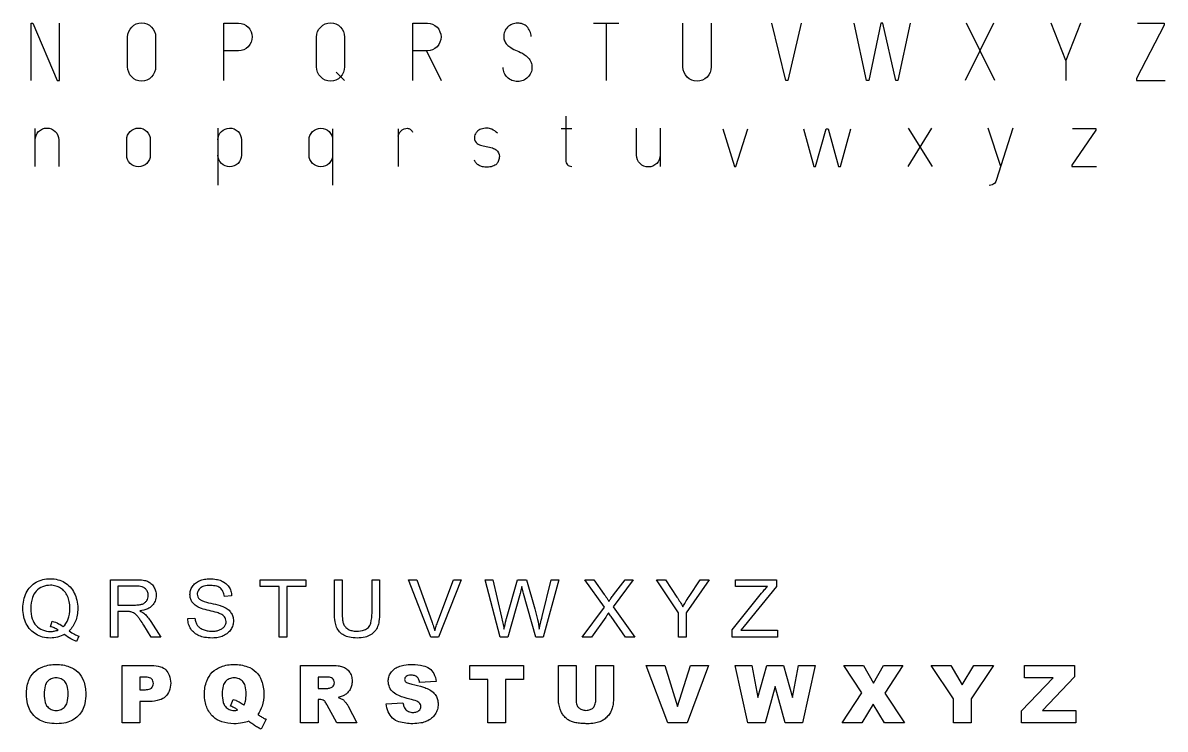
# Model space of a CAD drawing. Header units: millimetres. Extents: x 13 to 262, y -21 to 99.
# Drawn here: x 142.3 to 261.8, y 14 to 87.9 of the extents above; entities that cross this region are included whole.
import ezdxf

# ---------------------------------------------------------------- set-up
doc = ezdxf.new("R2010")
doc.units = ezdxf.units.MM

msp = doc.modelspace()

# ---------------------------------------------------------------- linework, layer by layer
for points in [[(143.21, 81.89), (143.2, 87.89), (143.38, 87.89), (145.93, 81.89), (146.16, 81.89), (146.16, 87.89)], [(202.04, 87.89), (204.68, 87.89)], [(203.36, 87.89), (203.36, 81.89)], [(223.76, 87.89), (222.34, 81.89), (222.13, 81.89), (220.69, 87.89)], [(235.16, 87.89), (233.87, 81.89), (233.65, 81.89), (232.28, 87.89), (232.08, 87.89), (230.81, 81.89), (230.58, 81.89), (229.28, 87.89)], [(243.86, 87.89), (240.92, 81.89)], [(243.99, 81.89), (241.03, 87.89)], [(251.42, 84), (249.91, 87.89)], [(252.96, 87.89), (251.42, 84), (251.42, 81.89)], [(258.94, 87.89), (261.72, 87.89), (261.72, 87.67), (258.83, 82.11), (258.83, 81.89), (261.82, 81.89)], [(184.56, 85), (186.08, 81.89)], [(175.12, 82.77), (175.99, 81.89)], [(143.63, 72.89), (143.63, 76.86)], [(162.74, 76.89), (162.74, 70.94)], [(174.74, 76.84), (174.74, 70.92)], [(181.59, 76.85), (181.59, 72.89)], [(198.65, 76.87), (199.77, 76.87)], [(208.99, 76.89), (208.99, 72.89)], [(215.55, 76.82), (216.76, 72.89), (216.92, 72.89), (218.16, 76.82)], [(223.99, 76.84), (225.07, 72.89), (225.24, 72.89), (226.37, 76.84), (226.57, 76.84), (227.67, 72.89), (227.87, 72.89), (228.96, 76.84)], [(237.39, 76.91), (234.9, 72.89)], [(237.49, 72.89), (234.96, 76.91)], [(244.63, 72.89), (243.32, 76.91)], [(252.13, 76.86), (254.57, 76.86), (254.57, 76.7), (252.06, 73.03), (252.06, 72.89), (254.64, 72.89)]]:
    msp.add_lwpolyline(points)
for points in [[(153.3, 83.32), (153.3, 86.44, -0.196991), (153.73, 87.49, -0.200835), (154.76, 87.93, -0.200835), (155.8, 87.49, -0.196991), (156.23, 86.44), (156.23, 83.32, -0.196991), (155.8, 82.26, -0.200835), (154.76, 81.83, -0.200835), (153.73, 82.26, -0.196991), (153.3, 83.32)], [(163.37, 81.89), (163.37, 87.89), (164.91, 87.89, -0.200835), (165.91, 87.47, -0.196991), (166.33, 86.45, -0.196991), (165.91, 85.42, -0.200835), (164.91, 85), (163.37, 85)], [(173.06, 83.32), (173.06, 86.44, -0.196991), (173.49, 87.49, -0.200835), (174.53, 87.93, -0.200835), (175.56, 87.49, -0.196991), (175.99, 86.44), (175.99, 83.32, -0.196991), (175.56, 82.26, -0.200835), (174.53, 81.83, -0.200835), (173.49, 82.26, -0.196991), (173.06, 83.32)], [(183.12, 81.89), (183.12, 87.89), (184.66, 87.89, -0.200835), (185.66, 87.47, -0.196991), (186.08, 86.45, -0.196991), (185.66, 85.42, -0.200835), (184.66, 85), (183.12, 85)], [(195.52, 86.48, 0.081951), (195.37, 87.06, 0.087724), (195.07, 87.53, 0.093239), (194.63, 87.8, 0.089117), (194.1, 87.89, 0.095434), (193.52, 87.78, 0.096079), (193.04, 87.47, 0.09928), (192.74, 87.02, 0.095275), (192.64, 86.47, 0.099848), (192.72, 86.04, 0.090545), (192.98, 85.64, 0.065634), (193.37, 85.33, 0.044077), (194.03, 85, -0.047109), (194.76, 84.63, -0.068237), (195.2, 84.26, -0.089603), (195.49, 83.79, -0.093846), (195.59, 83.26, -0.099204), (195.48, 82.7, -0.102131), (195.16, 82.23, -0.097878), (194.66, 81.9, -0.099518), (194.09, 81.79, -0.097948), (193.5, 81.9, -0.097452), (193, 82.23, -0.102664), (192.69, 82.69, -0.097833), (192.58, 83.26)], [(214.34, 87.89), (214.34, 83.31, -0.196991), (213.9, 82.25, -0.200835), (212.86, 81.81, -0.200835), (211.82, 82.25, -0.196991), (211.38, 83.31), (211.38, 87.89)], [(199.14, 78.16), (199.14, 73.54, 0.082562), (199.18, 73.26, 0.111391), (199.3, 73.08, 0.106519), (199.48, 72.96, 0.074742), (199.77, 72.89)], [(143.63, 75.68, -0.414214), (144.86, 76.91, -0.414214), (146.09, 75.68), (146.09, 72.89)], [(153.2, 75.68, -0.413928), (154.44, 76.91, -0.414214), (155.67, 75.68), (155.67, 74.09, -0.414784), (154.43, 72.86, -0.415069), (153.2, 74.09), (153.2, 75.68)], [(162.74, 75.68, -0.413928), (163.97, 76.91, -0.414214), (165.21, 75.68), (165.21, 74.09, -0.414784), (163.97, 72.86, -0.415069), (162.74, 74.09)], [(174.74, 74.08, -0.414214), (173.51, 72.85, -0.414214), (172.28, 74.08), (172.28, 75.67, -0.414499), (173.51, 76.9, -0.414499), (174.74, 75.67)], [(181.59, 76.08, -0.056491), (181.77, 76.46, -0.077347), (181.97, 76.69, -0.090515), (182.23, 76.83, -0.083373), (182.55, 76.89, -0.153943), (182.86, 76.79, -0.128461), (183.11, 76.49)], [(191.97, 76.38, 0.08533), (191.39, 76.79, 0.113452), (190.87, 76.91, 0.090468), (190.26, 76.8, 0.111024), (189.84, 76.52, 0.09107), (189.63, 76.22, 0.104148), (189.57, 75.9, 0.237883), (189.87, 75.29, 0.080942), (190.21, 75.12, 0.049379), (190.8, 74.99, -0.049424), (191.46, 74.83, -0.080221), (191.84, 74.63, -0.233735), (192.18, 73.94, -0.086692), (192.1, 73.51, -0.094873), (191.9, 73.16, -0.097622), (191.47, 72.91, -0.084354), (190.91, 72.82, -0.053184), (190.41, 72.87, -0.072745), (190.06, 73, -0.086944), (189.77, 73.23, -0.083307), (189.57, 73.55)], [(208.99, 74.07, -0.415072), (207.77, 72.84, -0.415072), (206.54, 74.07), (206.54, 76.89)], [(245.9, 76.91), (244.16, 71.42, -0.078125), (244.05, 71.21, -0.086713), (243.9, 71.06, -0.07711), (243.71, 70.96, -0.058294), (243.43, 70.91)]]:
    msp.add_lwpolyline(points, format="xyb")
for points in [[(147.17, 24.28, 0.025836), (147.74, 23.93, 0.034818), (148.19, 23.73), (147.96, 23.17, -0.043257), (147.34, 23.46, -0.03637), (146.67, 23.91, -0.06549), (145.98, 23.64, -0.061977), (145.19, 23.54, -0.06507), (144.41, 23.64, -0.068869), (143.72, 23.93, -0.072347), (143.14, 24.4, -0.069793), (142.69, 25.04, -0.061389), (142.43, 25.77, -0.054654), (142.34, 26.64, -0.054856), (142.43, 27.51, -0.060057), (142.7, 28.26, -0.071614), (143.14, 28.91, -0.076284), (143.72, 29.37, -0.067186), (144.42, 29.65, -0.062617), (145.21, 29.75, -0.064859), (146.01, 29.64, -0.069545), (146.71, 29.35, -0.074031), (147.29, 28.88, -0.072261), (147.72, 28.25, -0.061284), (147.98, 27.51, -0.054178), (148.08, 26.64, -0.041809), (148.01, 25.92, -0.048891), (147.85, 25.31, -0.110167), (147.17, 24.28)], [(145.42, 25.3, -0.048834), (146.08, 25.04, -0.059667), (146.56, 24.73, 0.120988), (147.05, 25.46, 0.08763), (147.26, 26.64, 0.048459), (147.19, 27.36, 0.059153), (147.01, 27.92, 0.07163), (146.7, 28.41, 0.075931), (146.28, 28.76, 0.073022), (145.79, 28.98, 0.069179), (145.22, 29.06, 0.098421), (144.4, 28.9, 0.10375), (143.74, 28.45, 0.114491), (143.34, 27.78, 0.078219), (143.16, 26.64, 0.077851), (143.33, 25.54, 0.108884), (143.73, 24.84, 0.106093), (144.39, 24.39, 0.100304), (145.22, 24.22, 0.049143), (145.63, 24.26, 0.051178), (146.02, 24.38, 0.040724), (145.63, 24.59, 0.042466), (145.23, 24.72), (145.42, 25.3)], [(151.49, 23.64), (151.49, 29.64), (154.15, 29.64, -0.03337), (154.94, 29.59, -0.060146), (155.37, 29.48, -0.08543), (155.73, 29.26, -0.079407), (156.03, 28.91, -0.06972), (156.22, 28.48, -0.06743), (156.28, 28, -0.091924), (156.17, 27.41, -0.097784), (155.87, 26.93, -0.101136), (155.4, 26.6, -0.068728), (154.59, 26.37, -0.027479), (154.9, 26.2, -0.043774), (155.07, 26.07, -0.034548), (155.39, 25.73, -0.028534), (155.73, 25.27), (156.77, 23.64), (155.77, 23.64), (154.98, 24.89, 0.008489), (154.62, 25.42, 0.014979), (154.41, 25.72, 0.031136), (154.17, 25.99, 0.053449), (154, 26.12, 0.040027), (153.82, 26.22, 0.044386), (153.64, 26.28, 0.03609), (153.51, 26.3, 0.016182), (153.2, 26.31), (152.28, 26.31), (152.28, 23.64), (151.49, 23.64)], [(152.28, 26.99), (153.99, 26.99, 0.032283), (154.52, 27.03, 0.05417), (154.84, 27.1, 0.075161), (155.11, 27.26, 0.084458), (155.3, 27.46, 0.070508), (155.42, 27.72, 0.071944), (155.46, 28, 0.104939), (155.38, 28.39, 0.107923), (155.15, 28.7, 0.114169), (154.81, 28.89, 0.068711), (154.18, 28.98), (152.28, 28.98), (152.28, 26.99)], [(159.59, 25.57), (160.34, 25.63, 0.050657), (160.43, 25.2, 0.06626), (160.58, 24.89, 0.078504), (160.81, 24.65, 0.060534), (161.19, 24.43, 0.054369), (161.61, 24.3, 0.047244), (162.11, 24.25, 0.041725), (162.56, 24.29, 0.050924), (162.91, 24.39, 0.062563), (163.23, 24.56, 0.081929), (163.43, 24.75, 0.076396), (163.56, 25.01, 0.080612), (163.6, 25.27, 0.080612), (163.55, 25.54, 0.086049), (163.43, 25.76, 0.083282), (163.24, 25.94, 0.054858), (162.89, 26.12, 0.026533), (162.65, 26.2, 0.008077), (161.83, 26.41, -0.019086), (161.01, 26.64, -0.043458), (160.67, 26.78, -0.057898), (160.28, 27.05, -0.071681), (160.02, 27.34, -0.071273), (159.87, 27.69, -0.068053), (159.82, 28.09, -0.073995), (159.88, 28.52, -0.07145), (160.07, 28.94, -0.080349), (160.38, 29.28, -0.070673), (160.83, 29.54, -0.052066), (161.33, 29.69, -0.045976), (161.93, 29.74, -0.045685), (162.58, 29.68, -0.055383), (163.1, 29.53, -0.070564), (163.56, 29.25, -0.078561), (163.89, 28.9, -0.069873), (164.1, 28.46, -0.065947), (164.18, 27.95), (163.42, 27.89, 0.086378), (163.27, 28.41, 0.10897), (163, 28.75, 0.105032), (162.62, 28.95, 0.067993), (161.96, 29.04, 0.06201), (161.27, 28.96, 0.107542), (160.91, 28.78, 0.105283), (160.66, 28.48, 0.119683), (160.58, 28.14, 0.103673), (160.64, 27.85, 0.107329), (160.81, 27.61, 0.098696), (161.07, 27.46, 0.030072), (162.01, 27.18, -0.014675), (162.97, 26.94, -0.036997), (163.34, 26.8, -0.059807), (163.82, 26.51, -0.077506), (164.11, 26.19, -0.077752), (164.3, 25.8, -0.071439), (164.36, 25.34, -0.073723), (164.3, 24.88, -0.069599), (164.09, 24.43, -0.074847), (163.77, 24.07, -0.066058), (163.3, 23.77, -0.05716), (162.77, 23.6, -0.049901), (162.14, 23.54, -0.043011), (161.34, 23.61, -0.058529), (160.78, 23.78, -0.070391), (160.28, 24.08, -0.073934), (159.91, 24.49, -0.070577), (159.68, 24.99, -0.066857), (159.59, 25.57)], [(178.86, 29.64), (179.65, 29.64), (179.65, 26.17, -0.035389), (179.59, 25.28, -0.056479), (179.45, 24.74, -0.085081), (179.17, 24.27, -0.076355), (178.71, 23.87, -0.081343), (178.15, 23.64, -0.058205), (177.31, 23.54, -0.051958), (176.49, 23.62, -0.072382), (175.93, 23.83, -0.08385), (175.47, 24.19, -0.086127), (175.16, 24.67, -0.060623), (175.01, 25.23, -0.037772), (174.93, 26.17), (174.93, 29.64), (175.73, 29.64), (175.73, 26.18, 0.03088), (175.78, 25.41, 0.060998), (175.87, 25.02, 0.085167), (176.07, 24.7, 0.083329), (176.37, 24.46, 0.07157), (176.74, 24.31, 0.056847), (177.24, 24.25, 0.077132), (178.06, 24.38, 0.128039), (178.49, 24.65, 0.129263), (178.73, 25.1, 0.059895), (178.86, 26.18), (178.86, 29.64)], [(185.02, 23.64), (182.69, 29.64), (183.55, 29.64), (185.11, 25.28, -0.008636), (185.29, 24.76, -0.010109), (185.43, 24.3, -0.010475), (185.58, 24.79, -0.010194), (185.75, 25.28), (187.37, 29.64), (188.18, 29.64), (185.83, 23.64), (185.02, 23.64)], [(192.27, 23.64), (190.68, 29.64), (191.49, 29.64), (192.41, 25.71, -0.007561), (192.54, 25.09, -0.00776), (192.66, 24.48, -0.001239), (192.89, 25.44, -0.008014), (192.93, 25.59), (194.07, 29.64), (195.03, 29.64), (195.89, 26.6, -0.015641), (196.18, 25.47, -0.018295), (196.36, 24.48, -0.006547), (196.48, 25.05, -0.005003), (196.66, 25.79), (197.6, 29.64), (198.39, 29.64), (196.75, 23.64), (195.98, 23.64), (194.72, 28.21, -0.002589), (194.56, 28.79, -0.011493), (194.53, 28.92, -0.005269), (194.43, 28.5, -0.007399), (194.36, 28.21), (193.08, 23.64), (192.27, 23.64)], [(200.85, 23.64), (203.17, 26.77), (201.13, 29.64), (202.07, 29.64), (203.16, 28.1, -0.009185), (203.49, 27.62, -0.018295), (203.64, 27.37, -0.014386), (203.85, 27.69, -0.012288), (204.12, 28.05), (205.33, 29.64), (206.19, 29.64), (204.08, 26.81), (206.35, 23.64), (205.37, 23.64), (203.86, 25.78, -0.006176), (203.74, 25.97, -0.005406), (203.6, 26.18, -0.004292), (203.4, 25.86, -0.011), (203.31, 25.73), (201.81, 23.64), (200.85, 23.64)], [(210.92, 23.64), (210.92, 26.18), (208.61, 29.64), (209.57, 29.64), (210.76, 27.83, -0.007989), (211.08, 27.32, -0.008308), (211.37, 26.82, -0.00809), (211.64, 27.28, -0.006237), (212.02, 27.88), (213.18, 29.64), (214.11, 29.64), (211.71, 26.18), (211.71, 23.64), (210.92, 23.64)], [(216.52, 23.64), (216.52, 24.38), (219.6, 28.22, -0.010819), (219.93, 28.62, -0.013422), (220.22, 28.93), (216.87, 28.93), (216.87, 29.64), (221.17, 29.64), (221.17, 28.93), (217.8, 24.77), (217.43, 24.35), (221.27, 24.35), (221.27, 23.64), (216.52, 23.64)], [(142.71, 17.67, -0.086109), (142.94, 19.04, -0.110903), (143.53, 19.96, -0.110615), (144.44, 20.54, -0.086396), (145.81, 20.78, -0.084209), (147.2, 20.54, -0.112173), (148.11, 19.97, -0.111691), (148.69, 19.07, -0.086604), (148.92, 17.72, -0.050872), (148.82, 16.69, -0.070596), (148.57, 15.99, -0.072771), (148.14, 15.4, -0.071628), (147.54, 14.95, -0.072429), (146.85, 14.68, -0.055048), (145.88, 14.57, -0.04751), (144.89, 14.67, -0.065444), (144.2, 14.9, -0.076735), (143.61, 15.3, -0.069417), (143.12, 15.92, -0.075586), (142.83, 16.65, -0.058), (142.71, 17.67)], [(152.71, 20.68), (155.79, 20.68, -0.077109), (156.74, 20.53, -0.114662), (157.3, 20.2, -0.11464), (157.65, 19.65, -0.088688), (157.8, 18.83, -0.092393), (157.64, 17.99, -0.113384), (157.25, 17.41, -0.114603), (156.64, 17.06, -0.074633), (155.58, 16.9), (154.57, 16.9), (154.57, 14.68), (152.71, 14.68), (152.71, 20.68)], [(166.9, 15.55, 0.004691), (167.25, 15.31, 0.016182), (167.35, 15.25, 0.015364), (167.51, 15.16, 0.009539), (167.78, 15.04), (167.26, 14, -0.019617), (166.88, 14.2, -0.018339), (166.49, 14.45, -0.008918), (166.12, 14.71, -0.020498), (165.96, 14.84, -0.059502), (165.33, 14.65, -0.042821), (164.42, 14.57, -0.079895), (163.14, 14.78, -0.104066), (162.27, 15.29, -0.058045), (161.86, 15.75, -0.057311), (161.57, 16.3, -0.051227), (161.4, 16.9, -0.042627), (161.33, 17.65, -0.085285), (161.57, 19.04, -0.111098), (162.15, 19.95, -0.110989), (163.07, 20.54, -0.086652), (164.43, 20.78, -0.083949), (165.83, 20.54, -0.11179), (166.74, 19.98, -0.113513), (167.31, 19.07, -0.085426), (167.55, 17.68, -0.074764), (167.36, 16.42, -0.097463), (166.9, 15.55)], [(171.37, 14.68), (171.37, 20.68), (174.46, 20.68, -0.027928), (175.31, 20.63, -0.050527), (175.77, 20.53, -0.082432), (176.18, 20.32, -0.08057), (176.5, 19.98, -0.083192), (176.7, 19.56, -0.069967), (176.78, 19.01, -0.061601), (176.72, 18.53, -0.072882), (176.56, 18.15, -0.063006), (176.31, 17.82, -0.060512), (175.98, 17.56, -0.04833), (175.73, 17.44, -0.031479), (175.33, 17.32, -0.025841), (175.65, 17.19, -0.048598), (175.81, 17.1, -0.048769), (175.91, 17.02, -0.019798), (176.11, 16.78, -0.017507), (176.29, 16.54, -0.037339), (176.37, 16.41), (177.27, 14.68), (175.17, 14.68), (174.18, 16.51, 0.035358), (173.97, 16.85, 0.079559), (173.85, 16.97, 0.077498), (173.63, 17.07, 0.074445), (173.39, 17.11), (173.23, 17.11), (173.23, 14.68), (171.37, 14.68)], [(180.33, 16.66), (182.1, 16.77, 0.052468), (182.2, 16.36, 0.080504), (182.33, 16.12, 0.122011), (182.67, 15.85, 0.105056), (183.15, 15.75, 0.073457), (183.53, 15.81, 0.105402), (183.76, 15.94, 0.098401), (183.92, 16.15, 0.116434), (183.98, 16.37, 0.114439), (183.93, 16.58, 0.095844), (183.77, 16.79, 0.095696), (183.54, 16.92, 0.033725), (182.82, 17.14, -0.043896), (181.65, 17.51, -0.080585), (181.08, 17.86, -0.108332), (180.7, 18.38, -0.106592), (180.56, 19.02, -0.074183), (180.62, 19.46, -0.070162), (180.82, 19.89, -0.079168), (181.15, 20.25, -0.066491), (181.63, 20.54, -0.06376), (182.19, 20.7, -0.039847), (183.11, 20.78, -0.060217), (184.22, 20.64, -0.095205), (184.86, 20.35, -0.118248), (185.32, 19.83, -0.091569), (185.58, 18.99), (183.83, 18.89, 0.073529), (183.71, 19.26, 0.105746), (183.54, 19.48, 0.101163), (183.3, 19.61, 0.072993), (182.92, 19.66, 0.069687), (182.62, 19.62, 0.106954), (182.44, 19.52, 0.105969), (182.31, 19.37, 0.11518), (182.27, 19.19, 0.121217), (182.31, 19.06, 0.096465), (182.41, 18.93, 0.099047), (182.56, 18.84, 0.034003), (183.03, 18.71, -0.021154), (184.23, 18.4, -0.044836), (184.77, 18.18, -0.061865), (185.25, 17.86, -0.07967), (185.54, 17.52, -0.070363), (185.71, 17.1, -0.066466), (185.78, 16.63, -0.072993), (185.7, 16.07, -0.072313), (185.46, 15.56, -0.074553), (185.08, 15.14, -0.069118), (184.57, 14.82, -0.060021), (183.98, 14.65, -0.042805), (183.12, 14.57, -0.067891), (181.67, 14.77, -0.129276), (181, 15.16, -0.09186), (180.55, 15.82, -0.083596), (180.33, 16.66)], [(202.26, 20.68), (204.11, 20.68), (204.11, 17.1, -0.041311), (204.07, 16.57, -0.043676), (203.94, 16.09, -0.056693), (203.73, 15.65, -0.056092), (203.42, 15.26, -0.04907), (203.04, 14.95, -0.05914), (202.68, 14.77, -0.049664), (202.13, 14.63, -0.037587), (201.38, 14.57, -0.016005), (200.95, 14.59, -0.013388), (200.43, 14.63, -0.03942), (199.92, 14.73, -0.0524), (199.56, 14.87, -0.049135), (199.24, 15.09, -0.0435), (198.93, 15.39, -0.047541), (198.68, 15.75, -0.056608), (198.53, 16.08, -0.030933), (198.4, 16.66, -0.041965), (198.36, 17.1), (198.36, 20.68), (200.21, 20.68), (200.21, 17.01, 0.085027), (200.29, 16.55, 0.110088), (200.48, 16.25, 0.109922), (200.79, 16.05, 0.087086), (201.24, 15.97, 0.086751), (201.68, 16.05, 0.110259), (201.99, 16.24, 0.113121), (202.18, 16.55, 0.085797), (202.26, 17.01), (202.26, 20.68)], [(144.56, 17.66, 0.062985), (144.67, 16.79, 0.113025), (144.9, 16.36, 0.114492), (145.29, 16.07, 0.102112), (145.82, 15.96, 0.099812), (146.36, 16.07, 0.118798), (146.74, 16.35, 0.117906), (146.96, 16.78, 0.057673), (147.07, 17.74, 0.067926), (146.96, 18.55, 0.113669), (146.73, 18.98, 0.11455), (146.34, 19.26, 0.10076), (145.8, 19.37, 0.104192), (145.29, 19.27, 0.112408), (144.9, 18.98, 0.11418), (144.67, 18.54, 0.063341), (144.56, 17.66)], [(154.57, 18.12), (155.02, 18.12, 0.060036), (155.54, 18.18, 0.116546), (155.78, 18.3, 0.10808), (155.94, 18.52, 0.106737), (155.99, 18.78, 0.093924), (155.94, 19.04, 0.097691), (155.81, 19.26, 0.134814), (155.59, 19.39, 0.067766), (155.1, 19.46), (154.57, 19.46), (154.57, 18.12)], [(165.47, 16.5, 0.081146), (165.62, 16.92, 0.046057), (165.7, 17.69, 0.064108), (165.58, 18.55, 0.116017), (165.36, 18.98, 0.116107), (164.97, 19.26, 0.099414), (164.43, 19.37, 0.104617), (163.92, 19.27, 0.110483), (163.53, 18.98, 0.111271), (163.3, 18.54, 0.067712), (163.19, 17.74, 0.059742), (163.3, 16.8, 0.116297), (163.52, 16.36, 0.116008), (163.91, 16.07, 0.102112), (164.44, 15.96, 0.025776), (164.63, 15.97, 0.028258), (164.8, 16, 0.060981), (164.54, 16.19, 0.03622), (164.06, 16.42), (164.35, 17.09, -0.025314), (164.6, 17.03, -0.04225), (164.73, 16.98, -0.032596), (164.87, 16.91, -0.01031), (165.27, 16.64, 0.006107), (165.37, 16.57, 0.005363), (165.47, 16.5)], [(173.23, 18.24), (174.01, 18.24, 0.041311), (174.14, 18.25, 0.013976), (174.5, 18.33, 0.091476), (174.67, 18.39, 0.09042), (174.8, 18.51, 0.084194), (174.89, 18.68, 0.082384), (174.92, 18.86, 0.098196), (174.87, 19.13, 0.120074), (174.73, 19.31, 0.120601), (174.53, 19.41, 0.05535), (174.04, 19.46), (173.23, 19.46), (173.23, 18.24)]]:
    msp.add_lwpolyline(points, format="xyb", close=True)
for points in [[(169.15, 23.64), (169.15, 28.93), (167.17, 28.93), (167.17, 29.64), (171.93, 29.64), (171.93, 28.93), (169.94, 28.93), (169.94, 23.64), (169.15, 23.64)], [(189.09, 20.68), (194.72, 20.68), (194.72, 19.19), (192.83, 19.19), (192.83, 14.68), (190.98, 14.68), (190.98, 19.19), (189.09, 19.19), (189.09, 20.68)], [(207.54, 20.68), (209.48, 20.68), (210.83, 16.36), (212.17, 20.68), (214.05, 20.68), (211.82, 14.68), (209.81, 14.68), (207.54, 20.68)], [(216.83, 20.68), (218.59, 20.68), (219.23, 17.32), (220.15, 20.68), (221.91, 20.68), (222.84, 17.32), (223.47, 20.68), (225.23, 20.68), (223.9, 14.68), (222.08, 14.68), (221.03, 18.45), (219.98, 14.68), (218.17, 14.68), (216.83, 20.68)], [(228.21, 20.68), (230.26, 20.68), (231.32, 18.83), (232.35, 20.68), (234.37, 20.68), (232.5, 17.77), (234.55, 14.68), (232.47, 14.68), (231.28, 16.6), (230.1, 14.68), (228.03, 14.68), (230.09, 17.8), (228.21, 20.68)], [(237.34, 20.68), (239.39, 20.68), (240.6, 18.65), (241.81, 20.68), (243.86, 20.68), (241.53, 17.19), (241.53, 14.68), (239.67, 14.68), (239.67, 17.19), (237.34, 20.68)], [(247.11, 20.68), (252.35, 20.68), (252.35, 19.48), (248.98, 15.96), (252.47, 15.96), (252.47, 14.68), (246.78, 14.68), (246.78, 15.92), (250.11, 19.39), (247.11, 19.39), (247.11, 20.68)]]:
    msp.add_lwpolyline(points, close=True)

doc.saveas('drawing.dxf')
